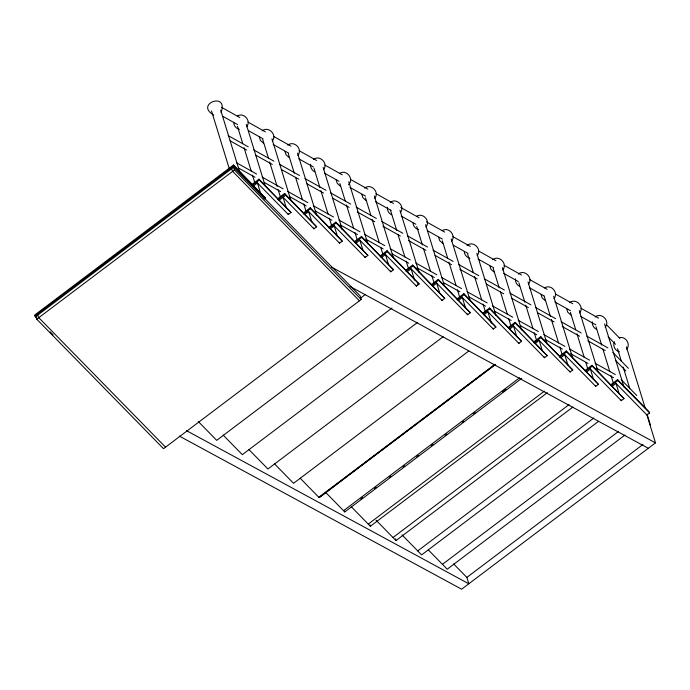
<?xml version="1.0" encoding="UTF-8"?>
<svg xmlns="http://www.w3.org/2000/svg" width="690" height="690" viewBox="0 0 690 690"><rect width="100%" height="100%" fill="white"/><g stroke="black" fill="none" stroke-linecap="round" stroke-linejoin="round"><path stroke-width="1.03" d="M310.586 164.315C310.215 167.385 311.923 170.525 314.744 171.819M387.426 207.267C387.047 210.338 388.763 213.477 391.575 214.78M515.49 278.863C515.111 281.934 516.827 285.074 519.639 286.367M592.322 321.816C591.951 324.887 593.659 328.026 596.479 329.328M605.234 327.224C610.486 321.014 601.395 311.811 595.116 316.995M614.462 341.748C612.427 345.724 615.161 350.934 619.473 351.814M221.041 112.444C228.977 91.356 194.106 103.836 213.779 115.066M246.658 126.762C251.591 120.948 243.743 111.909 237.3 116.041M272.274 141.079C277.527 134.869 268.436 125.666 262.157 130.85M297.882 155.405C303.143 149.187 294.044 139.984 287.773 145.167M323.498 169.723C328.751 163.504 319.66 154.31 313.381 159.485M374.722 198.358C379.974 192.139 370.884 182.945 364.605 188.12M400.329 212.675C405.591 206.465 396.491 197.262 390.221 202.446M425.946 226.993C430.879 221.18 423.03 212.141 416.588 216.272M451.553 241.319C456.495 235.497 448.638 226.458 442.195 230.589M477.17 255.636C482.431 249.418 473.331 240.215 467.052 245.398M502.777 269.954C508.038 263.735 498.948 254.541 492.669 259.716M528.393 284.271C533.655 278.053 524.555 268.859 518.285 274.034M554.01 298.589C558.943 292.776 551.086 283.737 544.643 287.868M579.617 312.906C584.879 306.696 575.779 297.494 569.509 302.677M626.736 349.192C631.005 344.138 625.537 335.771 619.189 337.738M348.485 184.739C354.505 179.271 346.647 168.903 339.747 173.319M232.91 166.549L264.537 198.849L265.434 198.168L233.531 164.97L34.5 315.209L36.95 318.323M34.776 316.106L233.806 165.867L233.531 164.97M35.475 316.822L233.608 167.265L234.445 169.99L361.215 299.469L163.53 448.69L36.76 319.211L35.923 316.486M36.76 319.211L234.445 169.99M252.126 184.334L259 179.15L291.042 212.494L288.351 214.521L256.585 182.082M252.298 185.325L259.285 180.047L259 179.15M253.437 185.946L257.422 182.936L260.57 193.166M264.537 198.849L264.253 197.952L265.158 197.271M277.742 198.66L284.616 193.467L316.658 226.812L313.967 228.839L283.038 197.254L286.497 208.509M278.018 199.557L284.892 194.364L284.616 193.467M279.053 200.264L285.729 195.218M303.359 212.977L310.233 207.785L342.266 241.129L339.575 243.165L307.809 210.717M303.522 213.96L310.509 208.682L310.233 207.785M304.661 214.581L308.654 211.571L311.794 221.801M328.966 227.295L335.84 222.102L367.882 255.447L365.191 257.482L333.425 225.035M329.13 228.278L336.116 223.008L335.84 222.102M330.277 228.899L334.262 225.889L337.41 236.127M354.582 241.612L361.457 236.42L393.49 269.764L390.799 271.8L359.041 239.352M354.746 242.595L361.733 237.326L361.457 236.42M355.885 243.225L359.878 240.215L363.026 250.444M380.19 255.93L387.064 250.746L419.106 284.082L416.415 286.117L384.649 253.679M380.354 256.913L387.34 251.643L387.064 250.746M381.501 257.543L385.486 254.532L388.634 264.762M360.301 298.304L365.459 294.414M405.806 270.247L412.68 265.064L444.714 298.399L442.023 300.435L410.265 267.996M405.97 271.23L412.956 265.961L412.68 265.064M407.109 271.86L411.102 268.85L414.561 280.106M417.485 284.202L418.83 283.185M391.929 308.085L216.712 440.349L198.306 421.547M431.414 284.573L438.288 279.381L470.33 312.725L467.639 314.752L435.873 282.314M431.578 285.557L438.564 280.278L438.288 279.381M432.725 286.178L436.71 283.167L439.858 293.397M417.545 322.403L242.328 454.667L223.18 435.114M457.03 298.891L463.904 293.699L495.938 327.043L493.247 329.07L461.489 296.631M457.194 299.874L464.18 294.596L463.904 293.699M458.332 300.495L462.326 297.485L465.474 307.714M443.152 336.72L267.936 468.984L248.797 449.432M482.638 313.208L489.512 308.016L521.554 341.36L518.863 343.396L487.097 310.949M483.664 313.545L489.788 308.913L489.512 308.016M483.949 314.812L487.934 311.802L491.401 323.058M468.769 351.038L293.552 483.302L274.404 463.749M508.254 327.526L515.128 322.334L547.17 355.678L544.47 357.713L512.713 325.266M509.28 327.862L515.404 323.239L515.128 322.334M509.556 329.139L513.55 326.12L516.698 336.358M318.823 497.274L494.894 364.363M347.45 476.031L319.16 497.619L495.239 364.708M349.166 474.729L375.791 454.632M377.508 453.339L417.873 422.866M419.589 421.573L495.179 364.518M533.862 341.843L540.736 336.651L572.778 369.995L570.087 372.031L538.321 339.584M534.025 342.827L541.02 337.557L540.736 336.651M535.173 343.456L539.157 340.446L542.306 350.675M343.542 510.686L519.622 377.775M360.879 498.913L362.595 497.619M374.618 488.537L376.335 487.243M389.22 477.523L390.937 476.221M402.96 467.147L404.676 465.854M416.708 456.771L418.425 455.478M431.302 445.749L433.027 444.455M445.05 435.381L446.766 434.079M462.222 422.409L463.947 421.116M473.392 413.983L475.108 412.689M502.596 391.937L506.029 389.35M325.732 492.488L344.776 511.937L521.709 378.379M559.478 356.161L566.352 350.977L598.394 384.313L595.694 386.348L563.937 353.91M559.642 357.144L566.628 351.874L566.352 350.977M560.78 357.774L564.774 354.764L567.922 364.993M368.27 524.098L544.341 391.187M351.279 506.745L370.383 526.254L547.317 392.705M585.094 370.478L591.968 365.295L624.002 398.639L621.311 400.666L589.545 368.227M585.258 371.462L592.244 366.192L591.968 365.295M586.397 372.091L590.39 369.081L593.529 379.31M392.998 537.51L569.069 404.599M376.093 520.243L396 540.581L572.933 407.022M610.71 384.796L617.576 379.612L649.342 412.051L649.618 412.956L646.927 414.983L655.5 442.868L461.627 589.208L179.34 436.08M610.874 385.779L617.852 380.509L617.576 379.612M612.013 386.409L615.998 383.399L619.456 394.654M417.717 550.922L593.797 418.011M598.541 421.34L421.607 554.898L401.951 534.81M442.445 564.334L618.516 431.423M625.019 435.011L447.224 569.216L428.248 549.835M186.516 430.663L468.812 583.792L466.854 577.418L642.925 444.507M239.396 129.392C236.36 128.676 233.884 125.934 233.746 122.786M418.683 229.623C415.647 228.907 413.172 226.165 413.034 223.017M469.907 258.258C466.871 257.543 464.396 254.8 464.258 251.652M331.528 267.125L655.5 442.868M349.925 286.419L648.315 448.284M221.499 107.295L239.792 117.524M248.029 122.121L265.409 131.842M273.637 136.439L291.016 146.159M299.253 150.765L316.632 160.477M324.869 165.083L342.249 174.794M350.477 179.4L367.856 189.112M376.093 193.718L393.473 203.438M400.787 207.526L419.08 217.755M426.403 221.844L444.696 232.073M452.925 236.679L470.304 246.39M478.541 250.996L495.92 260.708M504.149 265.314L521.528 275.025M529.765 279.631L547.144 289.343M555.372 293.949L572.752 303.669M581.04 308.292L598.566 318.099M222.861 116.351L237.498 124.536M248.478 130.669L263.114 138.854M273.171 144.477L288.722 153.171M298.787 158.795L313.424 166.98M324.395 173.121L339.031 181.298M350.011 187.439L365.562 196.133M375.619 201.756L391.17 210.45M401.235 216.074L415.872 224.259M427.766 230.9L442.393 239.085M453.373 245.226L468.01 253.403M478.075 259.026L493.626 267.72M503.683 273.352L518.319 281.529M529.299 287.67L543.936 295.846M554.907 301.987L570.457 310.681M580.747 316.434L595.798 324.843M228.148 135.594L248.271 146.841M253.756 149.911L273.878 161.158M279.372 164.229L299.495 175.476M304.98 178.546L326.025 190.311M330.596 192.864L350.718 204.119M356.204 207.181L376.335 218.437M381.82 221.499L402.856 233.263M407.428 235.825L427.559 247.072M433.044 250.142L453.166 261.389M458.66 264.46L478.782 275.707M484.268 278.777L504.39 290.024M509.884 293.095L530.92 304.859M535.492 307.412L555.614 318.668M561.108 321.738L581.23 332.985M586.733 336.065L607.864 347.872M230.201 140.889L246.666 150.092M255.809 155.207L272.274 164.41M281.425 169.524L298.805 179.245M307.033 183.842L323.498 193.045M332.649 198.159L349.114 207.371M357.342 211.968L374.722 221.688M382.959 226.286L400.338 236.006M408.566 240.603L425.954 250.323M435.097 255.438L451.562 264.641M459.799 269.247L477.178 278.958M486.321 284.073L503.7 293.793M511.937 298.39L528.402 307.602M537.545 312.717L554.01 321.92M562.246 326.517L579.626 336.237M587.828 340.826L605.13 350.494M236.506 162.771L256.628 174.018M262.122 177.089L283.159 188.853M287.73 191.406L307.852 202.662M313.346 205.724L333.468 216.979M338.954 220.05L359.999 231.805M364.57 234.367L384.692 245.614M390.178 248.685L410.309 259.932M415.794 263.002L436.83 274.767M441.41 277.32L461.532 288.575M467.018 291.637L487.14 302.893M492.634 305.963L512.756 317.21M518.242 320.281L538.364 331.528M543.858 334.598L564.894 346.363M569.466 348.916L589.588 360.163M595.099 363.242L615.308 374.541M238.559 168.067L255.024 177.27M264.175 182.384L280.64 191.596M289.783 196.702L306.248 205.913M315.399 211.028L331.864 220.231M340.092 224.828L357.472 234.548M365.709 239.154L383.088 248.866M392.239 253.98L408.696 263.183M416.933 267.789L434.312 277.501M443.463 282.615L459.928 291.827M469.071 296.942L485.536 306.144M494.687 311.259L511.152 320.462M520.295 325.577L536.76 334.779M544.996 339.385L562.376 349.097M570.604 353.703L587.984 363.414M596.186 368.003L613.496 377.68M570.863 315.011L567.775 312.216L566.706 308.93M545.255 300.693L542.159 297.899L541.089 294.613M494.023 272.05L490.935 269.255L489.866 265.969M442.799 243.415L439.711 240.62L438.642 237.334M365.967 200.454L362.871 197.668L361.81 194.382M340.351 186.136L337.263 183.35L336.194 180.064M289.127 157.501L286.039 154.707L284.97 151.421M263.52 143.184L260.423 140.389L259.362 137.103M606.398 324.628L619.853 338.367M608.132 336.763L615.489 344.276M612.798 352.392L628.426 368.356M615.523 360.37L625.865 370.927M621.155 379.578L636.792 395.543M617.852 380.509L649.618 412.956M615.161 382.545L646.927 414.983M592.244 366.192L624.002 398.639M566.628 351.874L598.394 384.313M541.02 337.557L572.778 369.995M515.404 323.239L547.17 355.678M489.788 308.913L521.554 341.36M464.18 294.596L495.938 327.043M438.564 280.278L470.33 312.725M412.956 265.961L444.714 298.399M387.34 251.643L419.106 284.082M361.733 237.326L393.49 269.764M336.116 223.008L367.882 255.447M310.509 208.682L342.266 241.129M284.892 194.364L316.658 226.812M259.285 180.047L291.042 212.494M233.806 165.867L265.434 198.168M264.253 197.952L360.094 295.838L361.215 299.469M231.115 167.903L232.651 171.344L359.421 300.823M453.649 563.937L466.854 577.418M300.176 478.222L319.16 497.619M37.243 314.243L38.778 317.685L165.548 447.163M50.198 331.864L53.147 334.874M626.382 346.889L645.202 408.04M647.082 414.155L650.532 425.368M617.516 348.7L621.276 360.93M623.156 367.046L629.746 388.453M604.569 323.903L624.01 387.099M621.034 399.769L621.311 400.666M596.013 326.732L601.654 345.086M602.913 349.157L609.813 371.582M611.064 375.662L613.263 382.795M579.272 310.603L598.083 371.763M595.418 385.451L595.694 386.348M570.397 312.415L575.727 329.742M576.987 333.822L584.197 357.265M585.767 362.362L587.647 368.477M553.656 296.286L572.786 358.464M569.811 371.134L570.087 372.031M544.16 296.062L550.43 316.443M551.37 319.505L558.59 342.947M559.84 347.027L562.039 354.16M528.048 281.969L547.17 344.146M544.194 356.808L544.47 357.713M518.863 282.762L524.823 302.125M525.763 305.187L532.973 328.63M534.224 332.709L536.734 340.86M502.432 267.642L521.562 329.82M518.587 342.49L518.863 343.396M493.247 268.445L499.206 287.808M500.466 291.887L507.357 314.312M508.616 318.383L510.807 325.525M476.816 253.325L495.946 315.502M492.97 328.173L493.247 329.07M467.639 254.118L473.28 272.472M474.539 276.543L481.749 299.995M483 304.066L485.51 312.225M451.208 239.007L470.019 300.167M467.363 313.855L467.639 314.752M442.342 240.819L447.672 258.146M448.923 262.226L456.133 285.669M457.392 289.748L459.902 297.907M425.592 224.69L444.412 285.85M441.747 299.538L442.023 300.435M416.726 226.501L422.375 244.855M423.626 248.926L430.526 271.351M431.776 275.431L434.286 283.581M399.984 210.372L419.115 272.55M416.139 285.22L416.415 286.117M390.488 210.148L396.759 230.529M398.009 234.609L404.909 257.034M406.169 261.113L408.359 268.246M374.368 196.055L393.188 257.215M390.523 270.903L390.799 271.8M365.502 197.866L370.832 215.194M372.091 219.273L379.302 242.716M380.871 247.814L382.752 253.929M348.761 181.737L367.891 243.915M364.915 256.577L365.191 257.482M339.894 183.549L345.224 200.876M346.475 204.956L353.685 228.399M354.945 232.47L357.135 239.611M323.144 167.411L342.274 229.589M339.299 242.259L339.575 243.165M313.967 168.205L319.919 187.577M320.859 190.63L328.078 214.081M329.328 218.152L331.838 226.311M297.537 153.094L316.658 215.271M313.683 227.941L313.967 228.839M288.351 153.887L294.311 173.259M295.562 177.33L302.462 199.755M303.721 203.835L306.222 211.994M395.465 538.847L396 540.581M271.92 138.776L291.051 200.954M288.075 213.624L288.351 214.521M262.743 139.57L268.384 157.915M269.635 161.995L277.164 186.455M278.105 189.517L280.614 197.668M370.013 525.038L370.383 526.254M246.313 124.459L265.124 185.619M237.438 126.27L242.768 143.598M244.027 147.677L251.238 171.12M252.497 175.2L254.998 183.35M344.56 511.23L344.776 511.937M220.697 110.141L239.508 171.301M211.511 110.935L229.391 169.033"/></g></svg>
